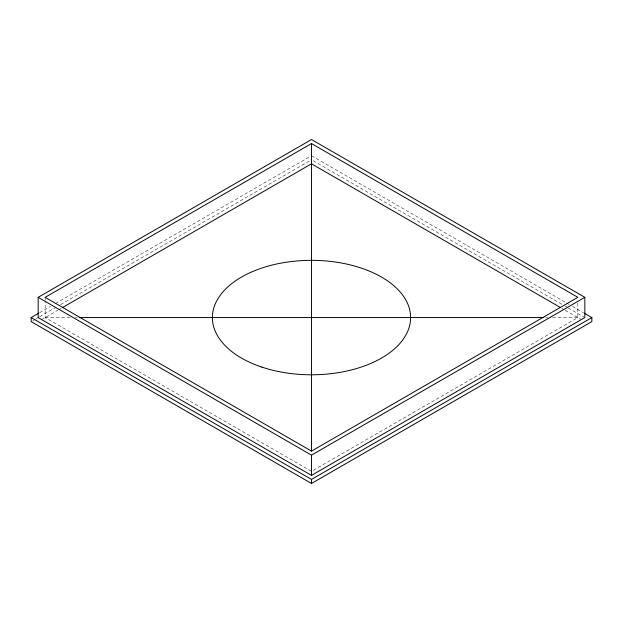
<?xml version="1.0" encoding="UTF-8"?>
<svg xmlns="http://www.w3.org/2000/svg" width="623" height="623" viewBox="0 0 623 623"><rect width="100%" height="100%" fill="white"/><g stroke="black" fill="none" stroke-linecap="round" stroke-linejoin="round"><path stroke-width="0.47" stroke-dasharray="3.12 2.34" d="M39.568 312.707L50.51 306.391M55.564 303.471L310.659 156.194M32.832 320.643L35.363 319.186M36.204 318.703L38.727 317.239M39.568 316.757L55.821 307.373M60.618 304.608L310.659 160.243M41.523 319.677L57.807 310.27M58.655 309.787L61.179 308.323M577.833 303.121L577.833 317.566L311.5 471.338L45.168 317.566L45.168 301.189M45.168 317.566L70.446 317.566M75.305 317.566L77.252 317.566M545.748 317.566L547.695 317.566M552.554 317.566L577.833 317.566M311.5 155.711L565.754 302.505M566.595 302.988L569.118 304.445M572.49 306.391L583.432 312.707M313.182 160.726L562.382 304.608M565.497 306.399L568.02 307.855M568.277 308.003L584 317.084M561.821 308.323L564.345 309.787M565.193 310.27L581.477 319.677M45.168 297.335L45.168 300.224"/><path stroke-width="0.93" d="M38.159 297.335L311.5 139.529L584.841 297.335L584.841 317.566L311.5 475.38L38.159 317.566L38.159 297.335L311.5 455.148L584.841 297.335M311.5 143.57L45.168 297.335L311.5 451.107L577.833 297.335L311.5 143.57L311.5 451.06M584.273 313.198L591.85 317.566L591.85 321.616L311.5 483.471L31.15 321.616L31.15 317.566L38.727 313.198M62.868 307.349L311.5 163.802L560.132 307.349M31.15 317.566L311.5 479.43L591.85 317.566M79.191 317.566L543.809 317.566M311.5 455.148L311.5 475.38M311.5 479.43L311.5 483.471M261.94 367.126A99.119 57.223 0 0 0 410.619 317.566A99.119 57.223 0 0 0 261.94 268.015A99.119 57.223 0 0 0 261.94 367.126"/></g></svg>
